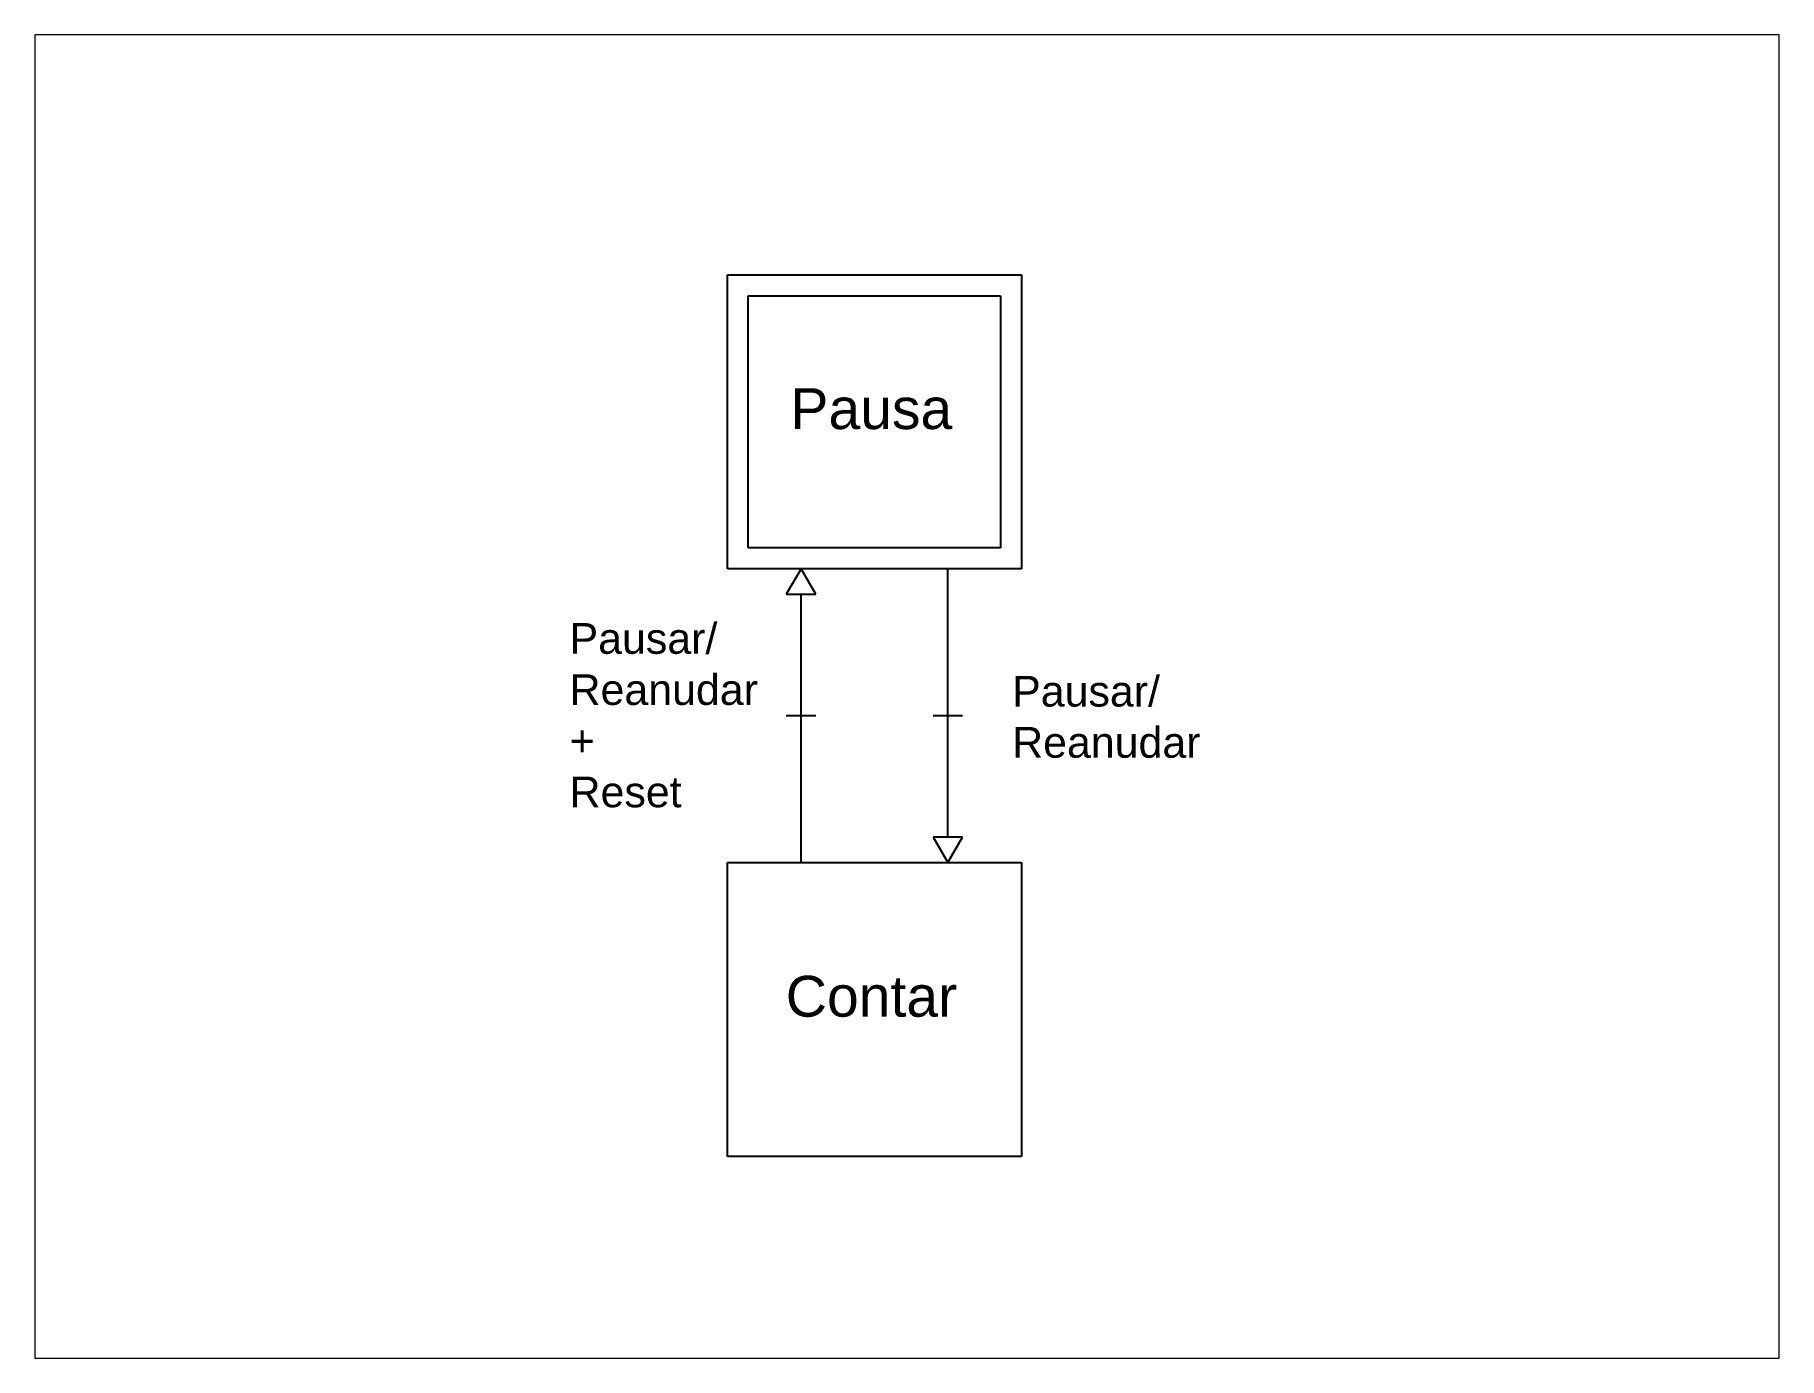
# Paper-space layout 'Cronómetro' of a CAD drawing. Header units: millimetres. Extents: x 26 to 231, y 20 to 176.
# The model-space entities are those that its viewports show. They can reach past a viewport. Long polylines and large blocks are cut down to what shows.
import ezdxf

# ---------------------------------------------------------------- set-up
doc = ezdxf.new("R2010")
doc.units = ezdxf.units.MM
doc.styles.get("Standard").update_dxf_attribs({"font": 'arial.ttf'})

msp = doc.modelspace()

# ---------------------------------------------------------------- linework, layer by layer
for p, q in [((14231.4, 3090.7), (15231.4, 3090.7)), ((14231.4, 2090.7), (14231.4, 3090.7)), ((15231.4, 3090.7), (15231.4, 2090.7)), ((14302.1, 2161.4), (14302.1, 3020)), ((14302.1, 3020), (15160.7, 3020)), ((15160.7, 3020), (15160.7, 2161.4)), ((15160.7, 2161.4), (14302.1, 2161.4)), ((15231.4, 2090.7), (14231.4, 2090.7)), ((14481.4, 2090.7), (14431.4, 2004.1)), ((14531.4, 2004.1), (14481.4, 2090.7)), ((14981.4, 1177.3), (14981.4, 2090.7)), ((14431.4, 2004.1), (14531.4, 2004.1)), ((14481.4, 1090.7), (14481.4, 2004.1)), ((14431.4, 1590.7), (14531.4, 1590.7)), ((14931.4, 1590.7), (15031.4, 1590.7)), ((15031.4, 1177.3), (14931.4, 1177.3)), ((14931.4, 1177.3), (14981.4, 1090.7)), ((14981.4, 1090.7), (15031.4, 1177.3)), ((14231.4, 1090.7), (15231.4, 1090.7)), ((14231.4, 90.7), (14231.4, 1090.7)), ((15231.4, 1090.7), (15231.4, 90.7)), ((15231.4, 90.7), (14231.4, 90.7))]:
    msp.add_line(p, q)

# ---------------------------------------------------------------- texts
at = {"attachment_point": 1}
for s, width, gutter_width, insert, char_height in [('Pausa', 717.669, 347.7, (14445.1, 2705.2), 139.09), ('Pausar/\\PReanudar + \\PReset', 538.986, 261.2, (13693.9, 1905.7), 104.463), ('Pausar/\\PReanudar', 538.986, 261.2, (15200, 1726.1), 104.46), ('Contar', 717.669, 347.7, (14429.5, 705.2), 139.09)]:
    msp.add_mtext_dynamic_manual_height_columns(s, width=width, gutter_width=gutter_width, heights=[0], dxfattribs=dict(at, insert=insert, char_height=char_height))

psp = doc.layouts.new('Cronómetro')

# ---------------------------------------------------------------- viewports
at = {"layer": '0'}
psp.add_viewport(center=(128.5, 97.5), size=(205.6, 156), view_center_point=(14842.05, 1655.85), view_height=4503.5871, dxfattribs=at)

doc.saveas('drawing.dxf')
